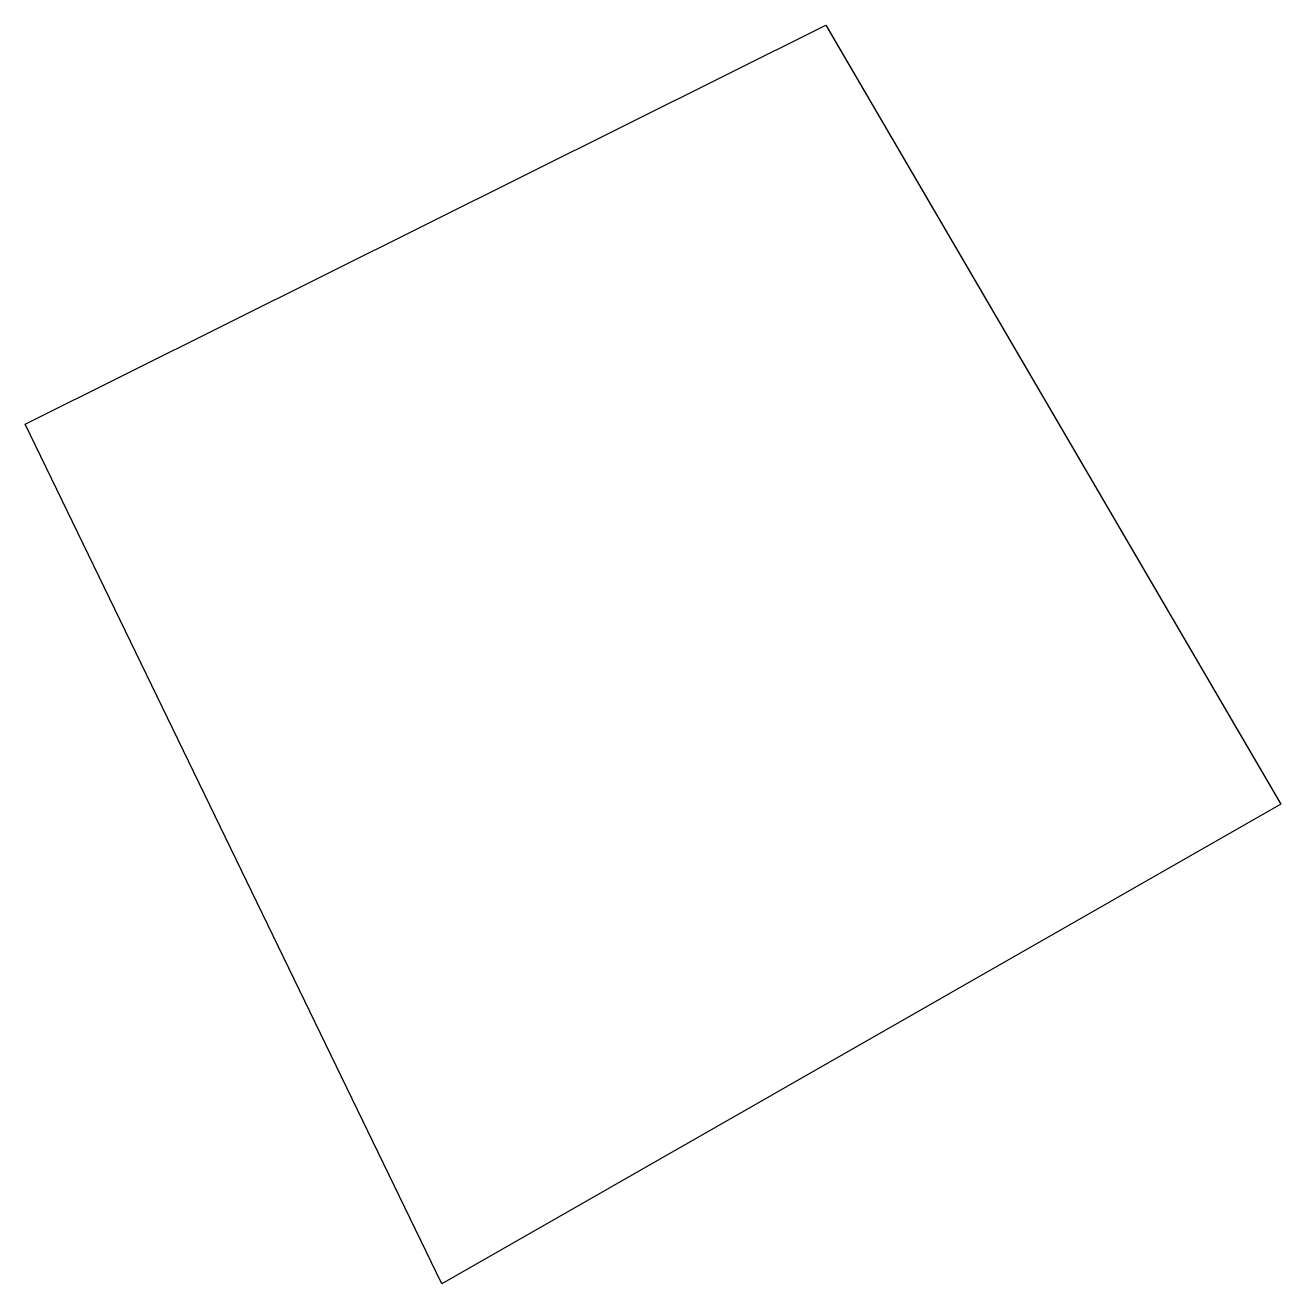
# Model space of a CAD drawing. Extents: x 433839 to 434138, y 5539314 to 5539614.
import ezdxf

# ---------------------------------------------------------------- set-up
doc = ezdxf.new("R2010")
doc.units = 0
doc.layers.add('Level 1', color=7, linetype='Continuous')

msp = doc.modelspace()

# ---------------------------------------------------------------- linework, layer by layer
at = {"layer": 'Level 1'}
msp.add_lwpolyline([(433839.26, 5539518.71), (434029.85, 5539613.74), (434138.18, 5539428.24), (433938.44, 5539314.02)], close=True, dxfattribs=at)

doc.saveas('drawing.dxf')
